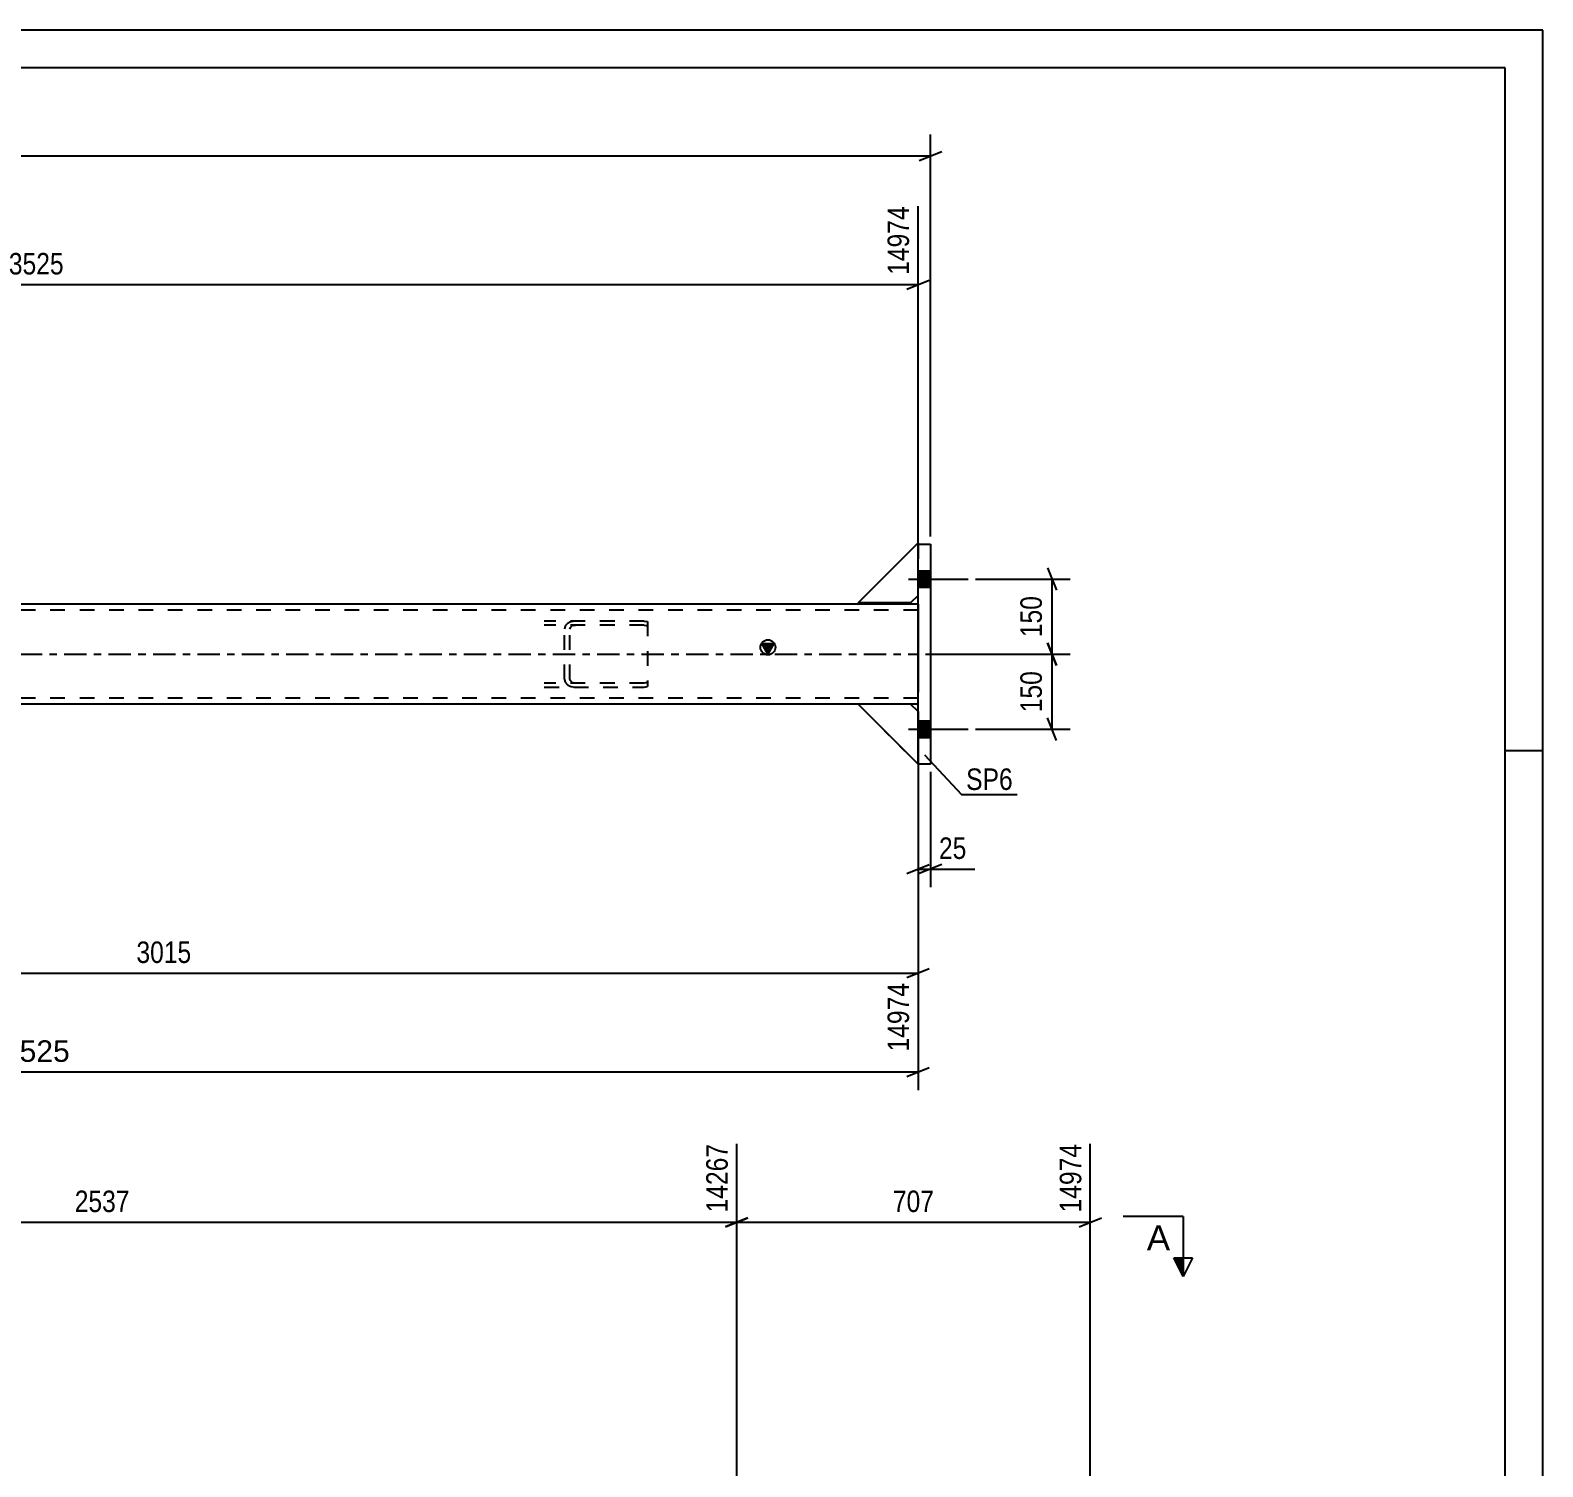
# Model space of a CAD drawing. Header units: millimetres. Extents: x -130 to 1059, y -611 to 230.
# Drawn here: x 857 to 1058.6, y 38.6 to 230 of the extents above; entities that cross this region are included whole.
import ezdxf

# ---------------------------------------------------------------- set-up
doc = ezdxf.new("R2010")
doc.units = ezdxf.units.MM
doc.linetypes.add('DXK_LINE_DOT2', pattern=[3.9198, 1.9599, -1.9599])
doc.linetypes.add('DXK_LINE_DOT3', pattern=[5.9187, 2.979, -0.9799, 0.9799, -0.9799])
doc.styles.add('Arial', font='ARIAL.TTF', dxfattribs={"height": 0.2})
doc.styles.add('Arial Narrow', font='ARIALN.TTF', dxfattribs={"height": 0.2})

# ---------------------------------------------------------------- blocks, each defined once
blk = doc.blocks.new('Unknown-814407902-1163')
at = {"color": 5, "linetype": 'Continuous'}
for p, q in [((1058.56, 229.98), (-130.44, 229.98)), ((1058.56, -611.02), (1058.56, 229.98)), ((1053.56, 224.98), (-125.44, 224.98)), ((1053.56, -606.02), (1053.56, 224.98)), ((1058.56, 133.98), (1053.56, 133.98))]:
    blk.add_line(p, q, dxfattribs=at)
blk = doc.blocks.new('Part-814407902-5217 - 5096')
at = {"linetype": 'Continuous'}
blk.add_hatch(color=2, dxfattribs=at).paths.add_polyline_path([(955.32, 146.88), (954.52, 148.28), (956.12, 148.28)])
at = {"color": 2, "linetype": 'Continuous'}
for p, q in [((975.32, 153.54), (747, 153.54)), ((975.32, 151.94), (975.32, 141.81)), ((955.32, 146.88), (954.52, 148.28)), ((954.52, 148.28), (956.12, 148.28)), ((956.12, 148.28), (955.32, 146.88)), ((967.32, 140.21), (786.35, 140.21)), ((975.32, 140.21), (974.32, 140.21))]:
    blk.add_line(p, q, dxfattribs=at)
at = {"color": 7, "linetype": 'DXK_LINE_DOT2'}
for p, q in [((975.32, 153.54), (975.32, 151.94)), ((975.32, 153.54), (975.32, 153.07)), ((975.32, 152.74), (9.25, 152.74)), ((975.32, 140.21), (975.32, 141.81)), ((975.32, 141.01), (9.25, 141.01)), ((974.32, 140.21), (967.32, 140.21))]:
    blk.add_line(p, q, dxfattribs=at)
at = {"color": 7, "linetype": 'DXK_LINE_DOT3'}
blk.add_line((9.25, 146.88), (975.32, 146.88), dxfattribs=at)
at = {"color": 2, "linetype": 'Continuous'}
blk.add_circle((955.32, 147.78), 1, dxfattribs=at)
blk = doc.blocks.new('Part-814407902-5113 - 5096')
at = {"color": 7, "linetype": 'DXK_LINE_DOT2'}
for p, q in [((938.82, 151.28), (925.52, 151.28)), ((929.67, 151.28), (929.11, 151.19)), ((938.82, 151.28), (939.25, 151.21)), ((939.25, 151.21), (939.25, 142.54)), ((938.82, 150.74), (925.52, 150.74)), ((928.32, 150.62), (928.21, 150.21)), ((928.21, 143.54), (928.21, 150.21)), ((928.94, 150.21), (929, 150.41)), ((928.94, 143.54), (928.94, 150.21)), ((929.39, 150.7), (929.67, 150.74)), ((938.82, 150.74), (939.11, 150.7)), ((939.11, 150.7), (939.25, 150.63)), ((928.21, 143.54), (928.32, 143.13)), ((929, 143.34), (928.94, 143.54)), ((939.25, 143.12), (939.11, 143.05)), ((938.82, 143.01), (925.52, 143.01)), ((925.52, 142.48), (938.82, 142.48)), ((929.11, 142.56), (929.67, 142.48)), ((929.67, 143.01), (929.39, 143.05)), ((939.11, 143.05), (938.82, 143.01)), ((938.82, 142.48), (939.25, 142.54))]:
    blk.add_line(p, q, dxfattribs=at)
for centre, radius, start, end in [((929.45, 149.9), 1.34, 104.5547, 147.5895), ((929.56, 150.06), 0.668, 104.5547, 147.5895), ((929.45, 143.85), 1.34, 212.4105, 255.4453), ((929.56, 143.7), 0.668, 212.4105, 255.4453)]:
    blk.add_arc(centre, radius, start, end, dxfattribs=at)
blk = doc.blocks.new('Part-814407902-5200 - 5096')
at = {"color": 2, "linetype": 'Continuous'}
for p, q in [((974.32, 140.21), (967.32, 140.21)), ((967.32, 140.21), (975.32, 132.21)), ((975.32, 139.21), (974.32, 140.21))]:
    blk.add_line(p, q, dxfattribs=at)
at = {"color": 7, "linetype": 'DXK_LINE_DOT2'}
blk.add_line((975.32, 132.21), (975.32, 139.21), dxfattribs=at)
blk = doc.blocks.new('Part-814407902-5206 - 5096')
at = {"color": 7, "linetype": 'DXK_LINE_DOT2'}
for p, q in [((967.32, 153.69), (975.32, 161.69)), ((975.32, 161.69), (975.32, 154.69)), ((974.32, 153.69), (967.32, 153.69)), ((975.32, 154.69), (974.32, 153.69))]:
    blk.add_line(p, q, dxfattribs=at)
blk = doc.blocks.new('Part-814407902-5212 - 5096')
at = {"color": 7, "linetype": 'DXK_LINE_DOT2'}
for p, q in [((967.32, 153.69), (975.32, 161.69)), ((975.32, 161.69), (975.32, 154.69)), ((974.32, 153.69), (967.32, 153.69)), ((975.32, 154.69), (974.32, 153.69))]:
    blk.add_line(p, q, dxfattribs=at)
blk = doc.blocks.new('Part-814407902-5165 - 5096')
at = {"color": 2, "linetype": 'Continuous'}
for p, q in [((975.32, 132.21), (975.32, 161.54)), ((975.32, 161.54), (976.99, 161.54)), ((976.99, 161.54), (976.99, 132.21)), ((976.99, 132.21), (975.32, 132.21))]:
    blk.add_line(p, q, dxfattribs=at)
blk = doc.blocks.new('Part-814407902-5197 - 5096')
at = {"color": 7, "linetype": 'DXK_LINE_DOT2'}
for p, q in [((974.32, 140.21), (967.32, 140.21)), ((967.32, 140.21), (975.32, 132.21)), ((975.32, 139.21), (974.32, 140.21)), ((975.32, 132.21), (975.32, 139.21))]:
    blk.add_line(p, q, dxfattribs=at)
blk = doc.blocks.new('Part-814407902-5203 - 5096')
at = {"color": 7, "linetype": 'DXK_LINE_DOT2'}
for p, q in [((974.32, 140.21), (967.32, 140.21)), ((967.32, 140.21), (975.32, 132.21)), ((975.32, 139.21), (974.32, 140.21)), ((975.32, 132.21), (975.32, 139.21))]:
    blk.add_line(p, q, dxfattribs=at)
blk = doc.blocks.new('Part-814407902-5209 - 5096')
at = {"color": 2, "linetype": 'Continuous'}
for p, q in [((967.32, 153.69), (975.32, 161.69)), ((975.32, 161.69), (975.32, 161.54)), ((974.32, 153.69), (967.32, 153.69)), ((975.32, 154.69), (974.32, 153.69))]:
    blk.add_line(p, q, dxfattribs=at)
at = {"color": 7, "linetype": 'DXK_LINE_DOT2'}
blk.add_line((975.32, 161.54), (975.32, 154.69), dxfattribs=at)
blk = doc.blocks.new('Bolt-814407902-5262 - 5096')
at = {"linetype": 'Continuous'}
for points in [[(976.99, 155.78), (976.99, 157.98), (975.32, 157.98), (975.32, 155.78)], [(976.99, 155.78), (976.99, 157.98), (975.32, 157.98), (975.32, 155.78)], [(976.99, 135.78), (976.99, 137.98), (975.32, 137.98), (975.32, 135.78)], [(976.99, 135.78), (976.99, 137.98), (975.32, 137.98), (975.32, 135.78)]]:
    blk.add_hatch(color=1, dxfattribs=at).paths.add_polyline_path(points)
at = {"color": 1, "linetype": 'Continuous'}
for p, q in [((975.32, 157.98), (976.99, 157.98)), ((975.32, 157.98), (976.99, 157.98)), ((974.05, 156.88), (981.99, 156.88)), ((974.05, 156.88), (981.99, 156.88)), ((975.32, 155.78), (976.99, 155.78)), ((975.32, 155.78), (976.99, 155.78)), ((975.32, 137.98), (976.99, 137.98)), ((975.32, 137.98), (976.99, 137.98)), ((974.05, 136.88), (981.99, 136.88)), ((974.05, 136.88), (981.99, 136.88)), ((975.32, 135.78), (976.99, 135.78)), ((975.32, 135.78), (976.99, 135.78))]:
    blk.add_line(p, q, dxfattribs=at)
blk = doc.blocks.new('StraightDimension-814407902-34194 - 1390')
at = {"color": 7, "linetype": 'Continuous'}
for p, q in [((782.05, -9), (782.05, 81.64)), ((951.16, -9), (951.16, 81.64)), ((783.55, 71.8), (780.55, 70.6)), ((782.05, 71.2), (951.16, 71.2)), ((949.66, 70.6), (952.66, 71.8))]:
    blk.add_line(p, q, dxfattribs=at)
at = {"color": 0, "linetype": 'Continuous'}
blk.add_wipeout([(950.56, 82.24), (946.36, 82.24), (946.36, 71.9), (950.56, 71.9)], dxfattribs=at)
at = {"color": 0}
blk.add_wipeout([(870.86, 71.95), (870.86, 76.15), (862.35, 76.15), (862.35, 71.95)], dxfattribs=at)
at = {"color": 3, "linetype": 'Continuous', "style": 'Arial Narrow'}
blk.add_text('14267', height=2.863, rotation=90.0002, dxfattribs=at).set_placement((949.96, 72.5))
at = {"color": 3, "style": 'Arial Narrow'}
blk.add_text('2537', height=2.863, dxfattribs=at).set_placement((862.95, 72.55))
blk = doc.blocks.new('StraightDimension-814407902-34193 - 1390')
at = {"color": 7, "linetype": 'Continuous'}
for p, q in [((951.16, -9), (951.16, 81.64)), ((998.27, 11), (998.27, 81.64)), ((952.66, 71.8), (949.66, 70.6)), ((951.16, 71.2), (998.27, 71.2)), ((996.77, 70.6), (999.77, 71.8))]:
    blk.add_line(p, q, dxfattribs=at)
at = {"color": 0, "linetype": 'Continuous'}
blk.add_wipeout([(997.67, 82.24), (993.47, 82.24), (993.47, 71.9), (997.67, 71.9)], dxfattribs=at)
at = {"color": 0}
blk.add_wipeout([(978.06, 71.95), (978.06, 76.15), (971.37, 76.15), (971.37, 71.95)], dxfattribs=at)
at = {"color": 3, "linetype": 'Continuous', "style": 'Arial Narrow'}
blk.add_text('14974', height=2.863, rotation=90.0002, dxfattribs=at).set_placement((997.07, 72.5))
at = {"color": 3, "style": 'Arial Narrow'}
blk.add_text('707', height=2.863, dxfattribs=at).set_placement((971.97, 72.55))
blk = doc.blocks.new('StraightDimension-814407902-27117 - 5096')
at = {"color": 7, "linetype": 'Continuous'}
for p, q in [((975.32, 131.21), (975.32, 115.84)), ((976.99, 131.21), (976.99, 115.84)), ((973.82, 117.64), (976.82, 118.84)), ((975.32, 118.24), (976.99, 118.24)), ((978.49, 118.84), (975.49, 117.64))]:
    blk.add_line(p, q, dxfattribs=at)
at = {"color": 0}
blk.add_wipeout([(982.37, 118.99), (982.37, 123.19), (977.51, 123.19), (977.51, 118.99)], dxfattribs=at)
at = {"color": 7, "linetype": 'Continuous'}
blk.add_line((976.99, 118.24), (982.89, 118.24), dxfattribs=at)
blk.add_line((976.99, 118.24), (982.89, 118.24), dxfattribs=at)
at = {"color": 3, "style": 'Arial Narrow'}
blk.add_text('25', height=2.863, dxfattribs=at).set_placement((978.11, 119.59))
blk = doc.blocks.new('StraightDimension-814407902-42591 - 5096')
at = {"color": 7, "linetype": 'Continuous'}
for p, q in [((774.34, 138.88), (774.34, 93.94)), ((975.32, 131.21), (975.32, 93.94)), ((775.84, 104.98), (772.84, 103.78)), ((973.82, 103.78), (976.82, 104.98)), ((774.34, 104.38), (975.32, 104.38))]:
    blk.add_line(p, q, dxfattribs=at)
at = {"color": 0}
blk.add_wipeout([(879.09, 105.13), (879.09, 109.33), (870.57, 109.33), (870.57, 105.13)], dxfattribs=at)
at = {"color": 0, "linetype": 'Continuous'}
blk.add_wipeout([(974.72, 103.68), (970.52, 103.68), (970.52, 93.34), (974.72, 93.34)], dxfattribs=at)
at = {"color": 3, "style": 'Arial Narrow'}
blk.add_text('3015', height=2.863, dxfattribs=at).set_placement((871.17, 105.73))
at = {"color": 3, "linetype": 'Continuous', "style": 'Arial Narrow'}
blk.add_text('14974', height=2.863, rotation=90.0002, dxfattribs=at).set_placement((974.12, 93.94))
blk = doc.blocks.new('StraightDimension-814407902-5442 - 5096')
at = {"color": 7, "linetype": 'Continuous'}
for p, q in [((740.33, 159.37), (740.33, 206.54)), ((975.32, 154.69), (975.32, 206.54)), ((741.83, 196.7), (738.83, 195.5)), ((740.33, 196.1), (975.32, 196.1)), ((973.82, 195.5), (976.82, 196.7))]:
    blk.add_line(p, q, dxfattribs=at)
at = {"color": 0, "linetype": 'Continuous'}
blk.add_wipeout([(974.72, 207.14), (970.52, 207.14), (970.52, 196.8), (974.72, 196.8)], dxfattribs=at)
at = {"color": 0}
blk.add_wipeout([(862.08, 196.85), (862.08, 201.05), (853.57, 201.05), (853.57, 196.85)], dxfattribs=at)
at = {"color": 3, "linetype": 'Continuous', "style": 'Arial Narrow'}
blk.add_text('14974', height=2.863, rotation=90.0002, dxfattribs=at).set_placement((974.12, 197.4))
at = {"color": 3, "style": 'Arial Narrow'}
blk.add_text('3525', height=2.863, dxfattribs=at).set_placement((854.17, 197.45))
blk = doc.blocks.new('StraightDimension-814407902-5474 - 5096')
at = {"color": 7, "linetype": 'Continuous'}
for p, q in [((975.32, 139.21), (975.32, 88.81)), ((740.33, 125.26), (740.33, 88.81)), ((741.83, 91.81), (738.83, 90.61)), ((740.33, 91.21), (975.32, 91.21)), ((973.82, 90.61), (976.82, 91.81))]:
    blk.add_line(p, q, dxfattribs=at)
at = {"color": 0}
blk.add_wipeout([(862.87, 91.96), (862.87, 96.16), (852.78, 96.16), (852.78, 91.96)], dxfattribs=at)
at = {"color": 3, "style": 'Arial'}
blk.add_text('3525', height=2.865, dxfattribs=at).set_placement((853.38, 92.56))
blk = doc.blocks.new('StraightDimension-814407902-27141 - 5096')
at = {"color": 7, "linetype": 'Continuous'}
for p, q in [((976.99, 162.54), (976.99, 216.1)), ((975.49, 212.65), (978.49, 213.85)), ((-13.85, 213.25), (976.99, 213.25))]:
    blk.add_line(p, q, dxfattribs=at)
blk = doc.blocks.new('StraightDimension-814407902-42912 - 5096')
at = {"color": 7, "linetype": 'Continuous'}
for p, q in [((992.57, 158.38), (993.77, 155.38)), ((982.99, 156.88), (995.57, 156.88)), ((993.17, 146.88), (993.17, 156.88)), ((993.77, 145.38), (992.57, 148.38)), ((976.32, 146.88), (995.57, 146.88))]:
    blk.add_line(p, q, dxfattribs=at)
at = {"color": 0}
blk.add_wipeout([(992.42, 155.22), (988.22, 155.22), (988.22, 148.53), (992.42, 148.53)], dxfattribs=at)
at = {"color": 3, "style": 'Arial Narrow'}
blk.add_text('150', height=2.863, rotation=90.0002, dxfattribs=at).set_placement((991.82, 149.13))
blk = doc.blocks.new('StraightDimension-814407902-42913 - 5096')
at = {"color": 7, "linetype": 'Continuous'}
for p, q in [((992.57, 148.38), (993.77, 145.38)), ((976.32, 146.88), (995.57, 146.88)), ((993.17, 136.88), (993.17, 146.88)), ((993.77, 135.38), (992.57, 138.38)), ((982.99, 136.88), (995.57, 136.88))]:
    blk.add_line(p, q, dxfattribs=at)
at = {"color": 0}
blk.add_wipeout([(992.42, 145.22), (988.22, 145.22), (988.22, 138.53), (992.42, 138.53)], dxfattribs=at)
at = {"color": 3, "style": 'Arial Narrow'}
blk.add_text('150', height=2.863, rotation=90.0002, dxfattribs=at).set_placement((991.82, 139.13))
blk = doc.blocks.new('SectionMark-814407902-3249 - 1390')
at = {"color": 6, "linetype": 'Continuous'}
for p in [(1010.66, 71.95), (1011.91, 66.45)]:
    blk.add_line(p, (1010.66, 63.95), dxfattribs=at)
at = {"color": 0, "linetype": 'Continuous'}
blk.add_wipeout([(1008.91, 67.45), (1008.91, 70.95), (1005.8, 70.95), (1005.8, 67.45)], dxfattribs=at)
at = {"linetype": 'Continuous'}
blk.add_hatch(color=6, dxfattribs=at).paths.add_polyline_path([(1009.41, 66.45), (1010.66, 66.45), (1010.66, 63.95)])
at = {"color": 6, "linetype": 'Continuous'}
for p, q in [((1010.66, 71.95), (1002.66, 71.95)), ((1009.41, 66.45), (1011.91, 66.45)), ((1010.66, 63.95), (1009.41, 66.45))]:
    blk.add_line(p, q, dxfattribs=at)
at = {"color": 3, "linetype": 'Continuous', "style": 'Arial'}
blk.add_text('A', height=3.34, dxfattribs=at).set_placement((1005.8, 67.45))
blk = doc.blocks.new('Mark-814407902-5161 - 5096')
at = {"color": 0}
blk.add_wipeout([(987.94, 128.78), (987.94, 131.78), (981.73, 131.78), (981.73, 128.78)], dxfattribs=at)
blk.add_wipeout([(987.94, 128.78), (987.94, 131.78), (981.73, 131.78), (981.73, 128.78)], dxfattribs=at)
at = {"color": 30, "linetype": 'Continuous'}
for p, q in [((976.16, 133.47), (981.13, 128.18)), ((981.13, 128.18), (988.54, 128.18))]:
    blk.add_line(p, q, dxfattribs=at)
at = {"color": 3, "style": 'Arial Narrow'}
blk.add_text('SP6', height=2.863, dxfattribs=at).set_placement((981.73, 128.78))

msp = doc.modelspace()

# ---------------------------------------------------------------- block references
for name in ['Unknown-814407902-1163', 'Part-814407902-5206 - 5096', 'Part-814407902-5212 - 5096', 'Part-814407902-5209 - 5096', 'Part-814407902-5165 - 5096', 'Bolt-814407902-5262 - 5096', 'Part-814407902-5217 - 5096', 'Part-814407902-5113 - 5096', 'Part-814407902-5200 - 5096', 'Part-814407902-5197 - 5096', 'Part-814407902-5203 - 5096']:
    msp.add_blockref(name, (0, 0))

# ---------------------------------------------------------------- next in the draw order: block references
for name in ['StraightDimension-814407902-5442 - 5096', 'StraightDimension-814407902-27117 - 5096', 'StraightDimension-814407902-34194 - 1390']:
    msp.add_blockref(name, (0, 0))

# ---------------------------------------------------------------- next in the draw order: block references
for name in ['StraightDimension-814407902-27141 - 5096', 'StraightDimension-814407902-42912 - 5096', 'StraightDimension-814407902-42591 - 5096', 'StraightDimension-814407902-34193 - 1390']:
    msp.add_blockref(name, (0, 0))

# ---------------------------------------------------------------- next in the draw order: block references
for name in ['StraightDimension-814407902-5474 - 5096', 'SectionMark-814407902-3249 - 1390']:
    msp.add_blockref(name, (0, 0))

# ---------------------------------------------------------------- next in the draw order: block references
for name in ['StraightDimension-814407902-42913 - 5096', 'Mark-814407902-5161 - 5096']:
    msp.add_blockref(name, (0, 0))

doc.saveas('drawing.dxf')
